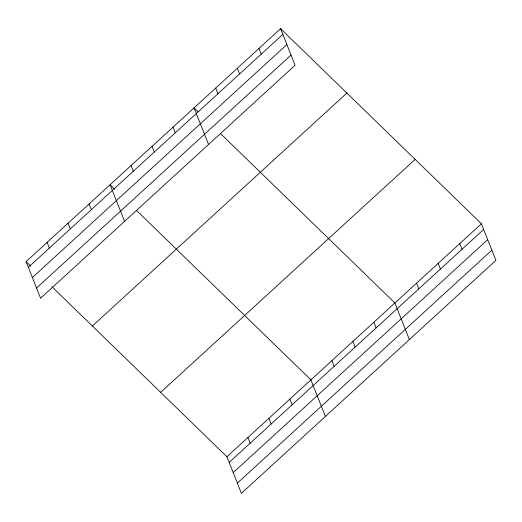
<?xml version="1.0" encoding="UTF-8"?>
<svg xmlns="http://www.w3.org/2000/svg" width="522" height="522" viewBox="0 0 522 522"><rect width="100%" height="100%" fill="white"/><g stroke="black" fill="none" stroke-linecap="round" stroke-linejoin="round"><path stroke-width="0.78" d="M280.595 28.671L295.08 65.263L40.586 298.225L26.1 261.633L280.595 28.671L481.414 223.775L495.9 260.367L241.405 493.329L226.92 456.737L51.809 286.611M28.351 267.316L282.846 34.354M32.39 277.521L286.885 44.553M36.553 288.027L291.041 55.064M92.368 326.015L346.862 93.053M160.652 392.355L415.14 159.386M226.92 456.737L481.414 223.775M229.171 462.42L483.666 229.458M233.21 472.619L487.698 239.657M237.366 483.131L491.861 250.168M198.066 111.76L194.067 107.878L208.552 144.47M220.343 133.41L394.886 302.982L409.372 339.574M114.651 189.199L110.083 184.755L124.569 221.348M136.359 210.288L310.903 379.859L325.389 416.452M26.1 261.633L30.667 266.076M459.778 243.578L462.029 249.262M438.147 263.375L440.398 269.065M416.517 283.178L418.768 288.862M373.889 322.198L376.14 327.888M258.958 48.474L261.209 54.157M352.892 341.421L355.143 347.104M237.327 68.271L239.578 73.961M331.894 360.637L334.145 366.327M215.697 88.074L217.948 93.758M289.906 399.076L292.157 404.765M173.069 127.094L175.32 132.784M268.908 418.298L271.159 423.981M152.072 146.317L154.323 152M247.917 437.521L250.168 443.204M131.081 165.533L133.332 171.223M89.086 203.978L91.337 209.661M68.088 223.194L70.34 228.877M47.097 242.417L49.349 248.1"/></g></svg>
